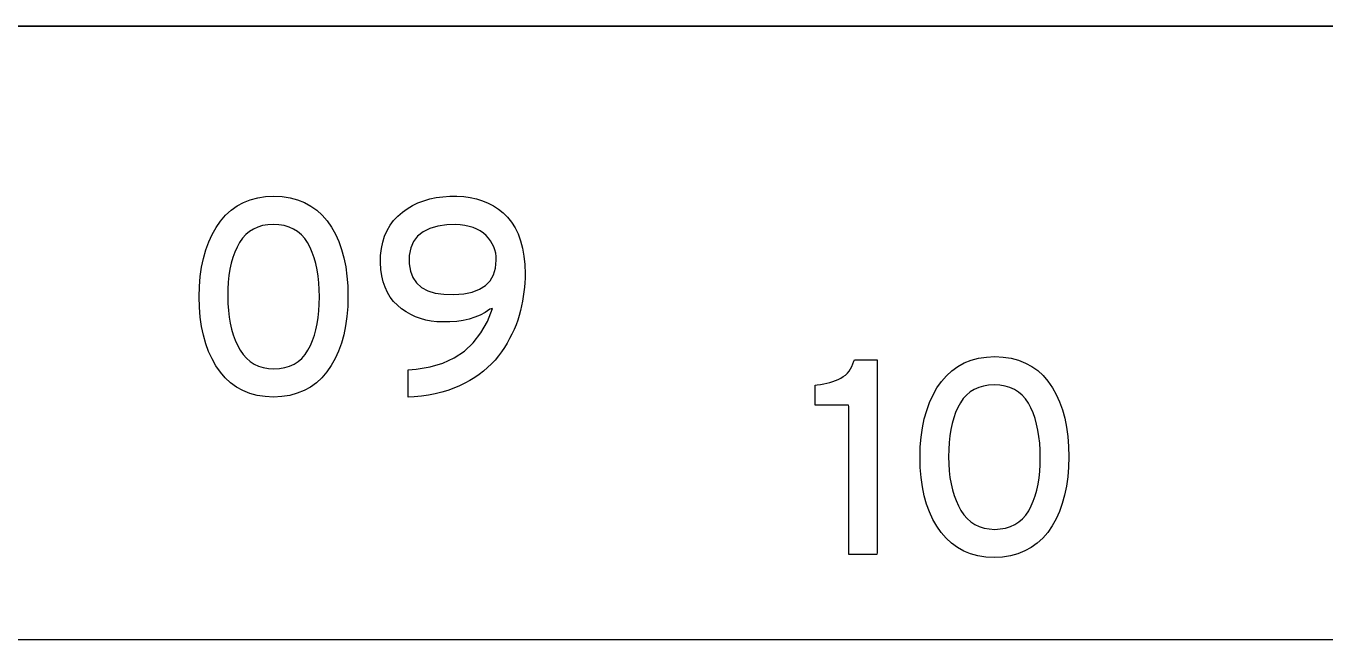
# Model space of a CAD drawing. Extents: x 1 to 47.7, y 0.2 to 35.
# Drawn here: x 29.093 to 29.741, y 10.665 to 10.971 of the extents above; entities that cross this region are included whole.
import ezdxf

# ---------------------------------------------------------------- set-up
doc = ezdxf.new("R2010")
doc.units = 0
doc.header["$MEASUREMENT"] = 0
for name, color, linetype in [('5_1___24__TARGET_LEDS___12', 7, 'CONTINUOUS'), ('6_1__EMPTY_IO_BOARD_POSITI', 7, 'CONTINUOUS'), ('6_2___8__INDEPENDENT_INPUT', 7, 'CONTINUOUS'), ('6_3___8__OPTOISO_INDEPENDE', 7, 'CONTINUOUS'), ('6_4___24__OPTOISO_INDEPEND', 7, 'CONTINUOUS'), ('6_5___8__INDEPENDENT_INPUT', 7, 'CONTINUOUS'), ('6_6___8__INDEPENDENT_INPUT', 7, 'CONTINUOUS'), ('6_7___8__OPTOISO_INDEPENDE', 7, 'CONTINUOUS'), ('6_8___8__OPTOISO_INDEPENDE', 7, 'CONTINUOUS'), ('8_0_____DWG', 7, 'CONTINUOUS')]:
    doc.layers.add(name, color=color, linetype=linetype)

msp = doc.modelspace()

# ---------------------------------------------------------------- linework, layer by layer
at = {"layer": '5_1___24__TARGET_LEDS___12'}
msp.add_lwpolyline([(28.9885, 10.9711), (29.2798, 10.9711), (29.57111, 10.9711), (29.85886, 10.9711), (30.00028, 10.9711), (30.13948, 10.9711), (30.276, 10.9711), (30.40941, 10.9711), (30.53925, 10.9711), (30.66509, 10.9711), (30.78646, 10.9711), (30.90295, 10.9711), (31.01408, 10.9711), (31.11943, 10.9711), (31.21854, 10.9711), (31.31096, 10.9711), (31.39627, 10.9711), (31.4361, 10.9711), (31.47399, 10.9711), (31.50988, 10.9711), (31.54371, 10.9711), (31.57542, 10.9711), (31.60496, 10.9711)], dxfattribs=at)
at = {"layer": '6_1__EMPTY_IO_BOARD_POSITI'}
msp.add_lwpolyline([(31.59913, 10.97103), (31.55649, 10.97103), (31.50964, 10.97103), (31.45875, 10.97103), (31.40397, 10.97103), (31.34545, 10.97103), (31.28335, 10.97103), (31.21782, 10.97103), (31.149, 10.97103), (31.07706, 10.97103), (31.00215, 10.97103), (30.92441, 10.97103), (30.84401, 10.97103), (30.7611, 10.97103), (30.67582, 10.97103), (30.58834, 10.97103), (30.4988, 10.97103), (30.40736, 10.97103), (30.21939, 10.97103), (30.02564, 10.97103), (29.82735, 10.97103), (29.62573, 10.97103), (29.21743, 10.97103), (28.81052, 10.97103)], dxfattribs=at)
at = {"layer": '6_2___8__INDEPENDENT_INPUT'}
msp.add_lwpolyline([(28.9885, 10.9711), (29.2798, 10.9711), (29.57111, 10.9711), (29.85886, 10.9711), (30.00028, 10.9711), (30.13948, 10.9711), (30.276, 10.9711), (30.40941, 10.9711), (30.53925, 10.9711), (30.66509, 10.9711), (30.78646, 10.9711), (30.90295, 10.9711), (31.01408, 10.9711), (31.11943, 10.9711), (31.21854, 10.9711), (31.31096, 10.9711), (31.39627, 10.9711), (31.4361, 10.9711), (31.47399, 10.9711), (31.50988, 10.9711), (31.54371, 10.9711), (31.57542, 10.9711), (31.60496, 10.9711)], dxfattribs=at)
at = {"layer": '6_3___8__OPTOISO_INDEPENDE'}
msp.add_lwpolyline([(28.9885, 10.9711), (29.2798, 10.9711), (29.57111, 10.9711), (29.85886, 10.9711), (30.00028, 10.9711), (30.13948, 10.9711), (30.276, 10.9711), (30.40941, 10.9711), (30.53925, 10.9711), (30.66509, 10.9711), (30.78646, 10.9711), (30.90295, 10.9711), (31.01408, 10.9711), (31.11943, 10.9711), (31.21854, 10.9711), (31.31096, 10.9711), (31.39627, 10.9711), (31.4361, 10.9711), (31.47399, 10.9711), (31.50988, 10.9711), (31.54371, 10.9711), (31.57542, 10.9711), (31.60496, 10.9711)], dxfattribs=at)
at = {"layer": '6_4___24__OPTOISO_INDEPEND'}
msp.add_lwpolyline([(28.9885, 10.9711), (29.2798, 10.9711), (29.57111, 10.9711), (29.85886, 10.9711), (30.00028, 10.9711), (30.13948, 10.9711), (30.276, 10.9711), (30.40941, 10.9711), (30.53925, 10.9711), (30.66509, 10.9711), (30.78646, 10.9711), (30.90295, 10.9711), (31.01408, 10.9711), (31.11943, 10.9711), (31.21854, 10.9711), (31.31096, 10.9711), (31.39627, 10.9711), (31.4361, 10.9711), (31.47399, 10.9711), (31.50988, 10.9711), (31.54371, 10.9711), (31.57542, 10.9711), (31.60496, 10.9711)], dxfattribs=at)
at = {"layer": '6_5___8__INDEPENDENT_INPUT'}
msp.add_lwpolyline([(28.9885, 10.9711), (29.2798, 10.9711), (29.57111, 10.9711), (29.85886, 10.9711), (30.00028, 10.9711), (30.13948, 10.9711), (30.276, 10.9711), (30.40941, 10.9711), (30.53925, 10.9711), (30.66509, 10.9711), (30.78646, 10.9711), (30.90295, 10.9711), (31.01408, 10.9711), (31.11943, 10.9711), (31.21854, 10.9711), (31.31096, 10.9711), (31.39627, 10.9711), (31.4361, 10.9711), (31.47399, 10.9711), (31.50988, 10.9711), (31.54371, 10.9711), (31.57542, 10.9711), (31.60496, 10.9711)], dxfattribs=at)
at = {"layer": '6_6___8__INDEPENDENT_INPUT'}
msp.add_lwpolyline([(28.9885, 10.9711), (29.2798, 10.9711), (29.57111, 10.9711), (29.85886, 10.9711), (30.00028, 10.9711), (30.13948, 10.9711), (30.276, 10.9711), (30.40941, 10.9711), (30.53925, 10.9711), (30.66509, 10.9711), (30.78646, 10.9711), (30.90295, 10.9711), (31.01408, 10.9711), (31.11943, 10.9711), (31.21854, 10.9711), (31.31096, 10.9711), (31.39627, 10.9711), (31.4361, 10.9711), (31.47399, 10.9711), (31.50988, 10.9711), (31.54371, 10.9711), (31.57542, 10.9711), (31.60496, 10.9711)], dxfattribs=at)
at = {"layer": '6_7___8__OPTOISO_INDEPENDE'}
msp.add_lwpolyline([(28.9885, 10.9711), (29.2798, 10.9711), (29.57111, 10.9711), (29.85886, 10.9711), (30.00028, 10.9711), (30.13948, 10.9711), (30.276, 10.9711), (30.40941, 10.9711), (30.53925, 10.9711), (30.66509, 10.9711), (30.78646, 10.9711), (30.90295, 10.9711), (31.01408, 10.9711), (31.11943, 10.9711), (31.21854, 10.9711), (31.31096, 10.9711), (31.39627, 10.9711), (31.4361, 10.9711), (31.47399, 10.9711), (31.50988, 10.9711), (31.54371, 10.9711), (31.57542, 10.9711), (31.60496, 10.9711)], dxfattribs=at)
at = {"layer": '6_8___8__OPTOISO_INDEPENDE'}
msp.add_lwpolyline([(28.9885, 10.9711), (29.2798, 10.9711), (29.57111, 10.9711), (29.85886, 10.9711), (30.00028, 10.9711), (30.13948, 10.9711), (30.276, 10.9711), (30.40941, 10.9711), (30.53925, 10.9711), (30.66509, 10.9711), (30.78646, 10.9711), (30.90295, 10.9711), (31.01408, 10.9711), (31.11943, 10.9711), (31.21854, 10.9711), (31.31096, 10.9711), (31.39627, 10.9711), (31.4361, 10.9711), (31.47399, 10.9711), (31.50988, 10.9711), (31.54371, 10.9711), (31.57542, 10.9711), (31.60496, 10.9711)], dxfattribs=at)
at = {"layer": '8_0_____DWG'}
for points in [[(29.25345, 10.83624), (29.25331, 10.8311), (29.25292, 10.82619), (29.25227, 10.82152), (29.25136, 10.81709), (29.25019, 10.81289), (29.24876, 10.80894), (29.24707, 10.80522), (29.24512, 10.80175), (29.2429, 10.79852), (29.24043, 10.79563), (29.23771, 10.79313), (29.23474, 10.79099), (29.23152, 10.78923), (29.22806, 10.78784), (29.22435, 10.78683), (29.22039, 10.78619), (29.21619, 10.78592), (29.21202, 10.78619), (29.20811, 10.78682), (29.20443, 10.78782), (29.201, 10.7892), (29.19782, 10.79094), (29.19487, 10.79306), (29.19218, 10.79554), (29.18972, 10.79839), (29.18751, 10.80158), (29.18556, 10.80501), (29.18387, 10.80868), (29.18244, 10.81261), (29.18127, 10.81678), (29.18036, 10.8212), (29.17971, 10.82588), (29.17932, 10.8308), (29.17919, 10.83597), (29.17932, 10.84113), (29.17971, 10.84606), (29.18038, 10.85074), (29.1813, 10.85518), (29.18249, 10.85938), (29.18394, 10.86334), (29.18566, 10.86706), (29.18763, 10.87054), (29.18987, 10.87377), (29.19235, 10.87666), (29.19507, 10.87917), (29.19804, 10.8813), (29.20124, 10.88305), (29.20468, 10.88441), (29.20836, 10.8854), (29.21228, 10.886), (29.21644, 10.88622), (29.22065, 10.88597), (29.2246, 10.88536), (29.2283, 10.88437), (29.23175, 10.88301), (29.23495, 10.88128), (29.2379, 10.87918), (29.2406, 10.87672), (29.24304, 10.87388), (29.24523, 10.87069), (29.24715, 10.86726), (29.24882, 10.86357), (29.25023, 10.85963), (29.25139, 10.85545), (29.25229, 10.85102), (29.25293, 10.84634), (29.25332, 10.84142)], [(29.34188, 10.84747), (29.34184, 10.84524), (29.34173, 10.843), (29.34155, 10.84073), (29.3413, 10.83845), (29.34098, 10.83615), (29.34059, 10.83382), (29.34012, 10.83148), (29.33959, 10.82912), (29.33897, 10.82674), (29.33821, 10.82436), (29.33734, 10.82201), (29.33638, 10.8197), (29.33532, 10.81741), (29.33415, 10.81515), (29.33289, 10.81293), (29.33152, 10.81073), (29.33006, 10.80857), (29.32851, 10.80647), (29.32686, 10.80446), (29.32509, 10.80254), (29.32318, 10.80071), (29.32116, 10.79897), (29.31901, 10.79731), (29.31673, 10.79575), (29.31433, 10.79427), (29.3118, 10.79288), (29.30912, 10.79156), (29.30629, 10.79038), (29.30332, 10.78933), (29.30022, 10.78842), (29.29697, 10.78764), (29.29359, 10.787), (29.29007, 10.78649), (29.28641, 10.78612), (29.2835, 10.78595), (29.2835, 10.78667), (29.2835, 10.78817), (29.2835, 10.79019), (29.2835, 10.7925), (29.2835, 10.79483), (29.2835, 10.79694), (29.2835, 10.79858), (29.2835, 10.7995), (29.2875, 10.79989), (29.29444, 10.80098), (29.30076, 10.80285), (29.30646, 10.80548), (29.31154, 10.80888), (29.316, 10.81305), (29.31984, 10.81799), (29.32305, 10.82369), (29.32565, 10.83017), (29.32423, 10.82976), (29.32196, 10.82822), (29.3195, 10.8269), (29.31684, 10.82579), (29.31399, 10.82489), (29.31095, 10.82421), (29.30772, 10.82374), (29.30429, 10.82348), (29.30078, 10.82343), (29.29786, 10.82356), (29.29503, 10.82389), (29.29231, 10.82442), (29.28969, 10.82515), (29.28717, 10.82608), (29.28475, 10.82721), (29.28243, 10.82853), (29.28021, 10.83006), (29.2781, 10.83178), (29.2762, 10.83371), (29.27454, 10.83585), (29.27313, 10.8382), (29.27195, 10.84076), (29.27102, 10.84352), (29.27033, 10.84649), (29.26988, 10.84967), (29.26967, 10.85306), (29.26976, 10.85666), (29.27014, 10.86009), (29.27081, 10.8633), (29.27175, 10.86631), (29.27296, 10.8691), (29.27446, 10.87169), (29.27623, 10.87406), (29.27828, 10.87621), (29.2806, 10.87816), (29.28305, 10.87993), (29.28564, 10.88147), (29.28838, 10.8828), (29.29126, 10.88391), (29.29429, 10.8848), (29.29747, 10.88548), (29.3008, 10.88594), (29.30428, 10.88618), (29.30784, 10.88621), (29.31124, 10.88599), (29.3145, 10.88554), (29.31761, 10.88485), (29.32057, 10.88393), (29.32338, 10.88276), (29.32604, 10.88135), (29.32856, 10.87971), (29.33093, 10.87782), (29.33315, 10.87567), (29.33515, 10.8732), (29.33688, 10.87043), (29.33836, 10.86735), (29.33958, 10.86398), (29.34054, 10.86031), (29.34124, 10.85633), (29.34169, 10.85205)], [(29.2392, 10.83597), (29.23913, 10.83959), (29.23891, 10.84305), (29.23855, 10.84637), (29.23804, 10.84953), (29.23738, 10.85254), (29.23658, 10.85539), (29.23564, 10.85809), (29.23454, 10.86065), (29.23328, 10.86302), (29.23182, 10.86513), (29.23017, 10.86695), (29.22832, 10.86851), (29.22628, 10.86978), (29.22405, 10.87078), (29.22162, 10.87151), (29.219, 10.87195), (29.21619, 10.87212), (29.21342, 10.87196), (29.21084, 10.87151), (29.20845, 10.8708), (29.20624, 10.86981), (29.20423, 10.86855), (29.20241, 10.86702), (29.20078, 10.86522), (29.19934, 10.86314), (29.19807, 10.86081), (29.19695, 10.85831), (29.19599, 10.85565), (29.19518, 10.85283), (29.19452, 10.84984), (29.19402, 10.84669), (29.19367, 10.84337), (29.19347, 10.83989), (29.19343, 10.83624), (29.1935, 10.83264), (29.19373, 10.8292), (29.19411, 10.82591), (29.19465, 10.82278), (29.19533, 10.8198), (29.19617, 10.81699), (29.19717, 10.81432), (29.19832, 10.81182), (29.19961, 10.80943), (29.20106, 10.80725), (29.2027, 10.80536), (29.20453, 10.80375), (29.20654, 10.80243), (29.20874, 10.8014), (29.21112, 10.80066), (29.21369, 10.8002), (29.21644, 10.80002), (29.21926, 10.80019), (29.22187, 10.80065), (29.22429, 10.80139), (29.22651, 10.80241), (29.22854, 10.80371), (29.23036, 10.80529), (29.232, 10.80716), (29.23343, 10.80931), (29.23466, 10.81167), (29.23573, 10.81414), (29.23665, 10.81678), (29.23743, 10.81958), (29.23807, 10.82254), (29.23856, 10.82566), (29.23892, 10.82893), (29.23913, 10.83237)], [(29.3275, 10.85428), (29.32742, 10.85606), (29.32718, 10.85777), (29.32678, 10.8594), (29.32622, 10.86097), (29.3255, 10.86247), (29.32462, 10.8639), (29.32358, 10.86527), (29.32238, 10.86656), (29.32102, 10.86777), (29.3195, 10.86884), (29.31781, 10.86976), (29.31597, 10.87052), (29.31397, 10.87114), (29.3118, 10.87161), (29.30948, 10.87193), (29.307, 10.8721), (29.30287, 10.87197), (29.29823, 10.87131), (29.29424, 10.87014), (29.2909, 10.86846), (29.28821, 10.86627), (29.28617, 10.86356), (29.28477, 10.86035), (29.28403, 10.85663), (29.28397, 10.85251), (29.28459, 10.84879), (29.28583, 10.84558), (29.2877, 10.84289), (29.29018, 10.84071), (29.29329, 10.83904), (29.29702, 10.83789), (29.30137, 10.83726), (29.30635, 10.83713), (29.31122, 10.83749), (29.31546, 10.83835), (29.31906, 10.83973), (29.32202, 10.84162), (29.32435, 10.84402), (29.32604, 10.84693), (29.32709, 10.85035)], [(29.61332, 10.75621), (29.61319, 10.75106), (29.6128, 10.74615), (29.61215, 10.74148), (29.61124, 10.73705), (29.61007, 10.73286), (29.60864, 10.7289), (29.60695, 10.72519), (29.605, 10.72171), (29.60278, 10.71848), (29.6003, 10.7156), (29.59758, 10.71309), (29.59461, 10.71095), (29.5914, 10.70919), (29.58794, 10.7078), (29.58422, 10.70679), (29.58027, 10.70615), (29.57606, 10.70589), (29.5719, 10.70615), (29.56798, 10.70678), (29.56431, 10.70779), (29.56088, 10.70916), (29.55769, 10.71091), (29.55475, 10.71302), (29.55205, 10.7155), (29.5496, 10.71836), (29.54739, 10.72154), (29.54544, 10.72497), (29.54375, 10.72864), (29.54231, 10.73257), (29.54114, 10.73674), (29.54023, 10.74117), (29.53958, 10.74584), (29.53919, 10.75076), (29.53906, 10.75593), (29.53919, 10.7611), (29.53959, 10.76602), (29.54025, 10.7707), (29.54118, 10.77514), (29.54237, 10.77934), (29.54382, 10.7833), (29.54553, 10.78702), (29.54751, 10.7905), (29.54975, 10.79374), (29.55223, 10.79663), (29.55495, 10.79914), (29.55791, 10.80126), (29.56112, 10.80301), (29.56456, 10.80438), (29.56824, 10.80536), (29.57216, 10.80596), (29.57632, 10.80619), (29.58052, 10.80594), (29.58448, 10.80532), (29.58818, 10.80433), (29.59163, 10.80297), (29.59483, 10.80124), (29.59778, 10.79915), (29.60047, 10.79668), (29.60292, 10.79384), (29.6051, 10.79066), (29.60703, 10.78722), (29.6087, 10.78353), (29.61011, 10.7796), (29.61127, 10.77541), (29.61217, 10.77098), (29.61281, 10.7663), (29.61319, 10.76138)], [(29.50346, 10.70744), (29.50346, 10.7103), (29.50346, 10.71788), (29.50346, 10.72874), (29.50346, 10.74143), (29.50346, 10.75447), (29.50346, 10.76643), (29.50346, 10.77583), (29.50346, 10.78123), (29.50329, 10.78198), (29.50208, 10.78198), (29.49998, 10.78198), (29.4973, 10.78198), (29.49437, 10.78198), (29.49153, 10.78198), (29.4891, 10.78198), (29.4874, 10.78198), (29.48676, 10.78198), (29.48676, 10.78236), (29.48676, 10.78338), (29.48676, 10.78484), (29.48676, 10.78655), (29.48676, 10.78831), (29.48676, 10.78992), (29.48676, 10.79119), (29.48676, 10.79191), (29.48763, 10.79208), (29.48932, 10.79228), (29.49095, 10.79254), (29.49252, 10.79286), (29.49404, 10.79325), (29.4955, 10.79371), (29.49689, 10.79423), (29.49823, 10.79482), (29.49951, 10.79547), (29.5007, 10.79617), (29.50178, 10.79698), (29.50275, 10.79788), (29.50361, 10.79888), (29.50436, 10.79998), (29.50501, 10.80119), (29.50555, 10.80249), (29.50598, 10.80389), (29.50627, 10.80463), (29.5071, 10.80463), (29.50854, 10.80463), (29.51037, 10.80463), (29.51236, 10.80463), (29.5143, 10.80463), (29.51597, 10.80463), (29.51713, 10.80463), (29.51756, 10.80463), (29.51756, 10.80091), (29.51756, 10.79102), (29.51756, 10.77685), (29.51756, 10.76032), (29.51756, 10.74331), (29.51756, 10.72772), (29.51756, 10.71546), (29.51756, 10.70841), (29.51742, 10.70744), (29.5164, 10.70744), (29.51462, 10.70744), (29.51236, 10.70744), (29.50989, 10.70744), (29.50749, 10.70744), (29.50543, 10.70744), (29.504, 10.70744)], [(29.59908, 10.75593), (29.59901, 10.75955), (29.59879, 10.76302), (29.59843, 10.76633), (29.59792, 10.76949), (29.59726, 10.7725), (29.59646, 10.77535), (29.59551, 10.77806), (29.59442, 10.78061), (29.59316, 10.78298), (29.5917, 10.78509), (29.59004, 10.78692), (29.5882, 10.78847), (29.58616, 10.78974), (29.58392, 10.79074), (29.5815, 10.79147), (29.57888, 10.79192), (29.57606, 10.79209), (29.57329, 10.79192), (29.57071, 10.79148), (29.56832, 10.79076), (29.56612, 10.78978), (29.56411, 10.78852), (29.56229, 10.78698), (29.56066, 10.78518), (29.55922, 10.7831), (29.55795, 10.78077), (29.55683, 10.77828), (29.55587, 10.77562), (29.55505, 10.77279), (29.5544, 10.7698), (29.55389, 10.76665), (29.55354, 10.76333), (29.55335, 10.75985), (29.5533, 10.75621), (29.55338, 10.7526), (29.55361, 10.74916), (29.55399, 10.74587), (29.55452, 10.74274), (29.55521, 10.73977), (29.55605, 10.73695), (29.55704, 10.73429), (29.55819, 10.73178), (29.55948, 10.72939), (29.56094, 10.72721), (29.56258, 10.72532), (29.5644, 10.72372), (29.56641, 10.7224), (29.56861, 10.72137), (29.571, 10.72062), (29.57357, 10.72016), (29.57632, 10.71998), (29.57913, 10.72016), (29.58175, 10.72061), (29.58417, 10.72135), (29.58639, 10.72237), (29.58841, 10.72367), (29.59024, 10.72526), (29.59187, 10.72712), (29.59331, 10.72927), (29.59454, 10.73163), (29.5956, 10.73411), (29.59653, 10.73675), (29.59731, 10.73954), (29.59795, 10.7425), (29.59844, 10.74562), (29.5988, 10.7489), (29.59901, 10.75234)]]:
    msp.add_lwpolyline(points, close=True, dxfattribs=at)
msp.add_lwpolyline([(30.49278, 10.66478), (30.32168, 10.66478), (30.23695, 10.66478), (30.15277, 10.66478), (30.06917, 10.66478), (29.98615, 10.66478), (29.90373, 10.66478), (29.82191, 10.66478), (29.74071, 10.66478), (29.66015, 10.66478), (29.58023, 10.66478), (29.50096, 10.66478), (29.42236, 10.66478), (29.34445, 10.66478), (29.26722, 10.66478), (29.19069, 10.66478), (29.11488, 10.66478), (29.0398, 10.66478)], dxfattribs=at)

doc.saveas('drawing.dxf')
